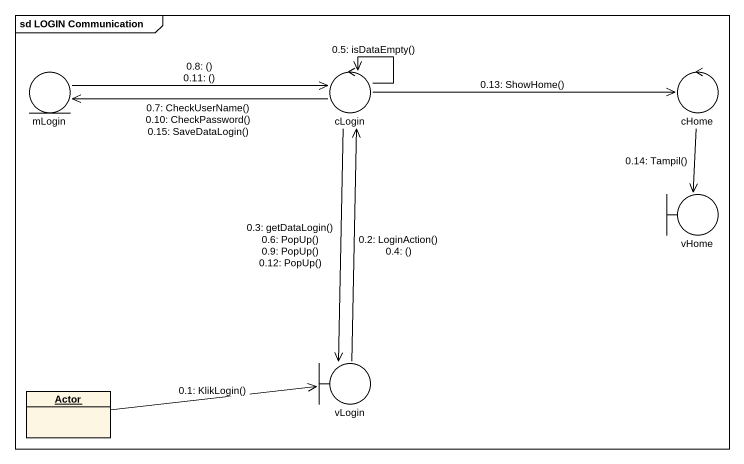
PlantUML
@startuml
mainframe sd LOGIN Communication
allowmixing
hide circle
hide empty members
entity mLogin
control cLogin
control cHome
boundary vHome
boundary vLogin
object "Actor" as Actor_
Actor_ -right-> vLogin : 0.1: KlikLogin()
vLogin -up-> cLogin : 0.2: LoginAction()\n0.4: ()
cLogin --> vLogin : 0.3: getDataLogin()\n0.6: PopUp()\n0.9: PopUp()\n0.12: PopUp()
cLogin --> cLogin : 0.5: isDataEmpty()
cLogin -left-> mLogin : 0.7: CheckUserName()\n0.10: CheckPassword()\n0.15: SaveDataLogin()
mLogin -right-> cLogin : 0.8: ()\n0.11: ()
cLogin -right-> cHome : 0.13: ShowHome()
cHome --> vHome : 0.14: Tampil()
@enduml
